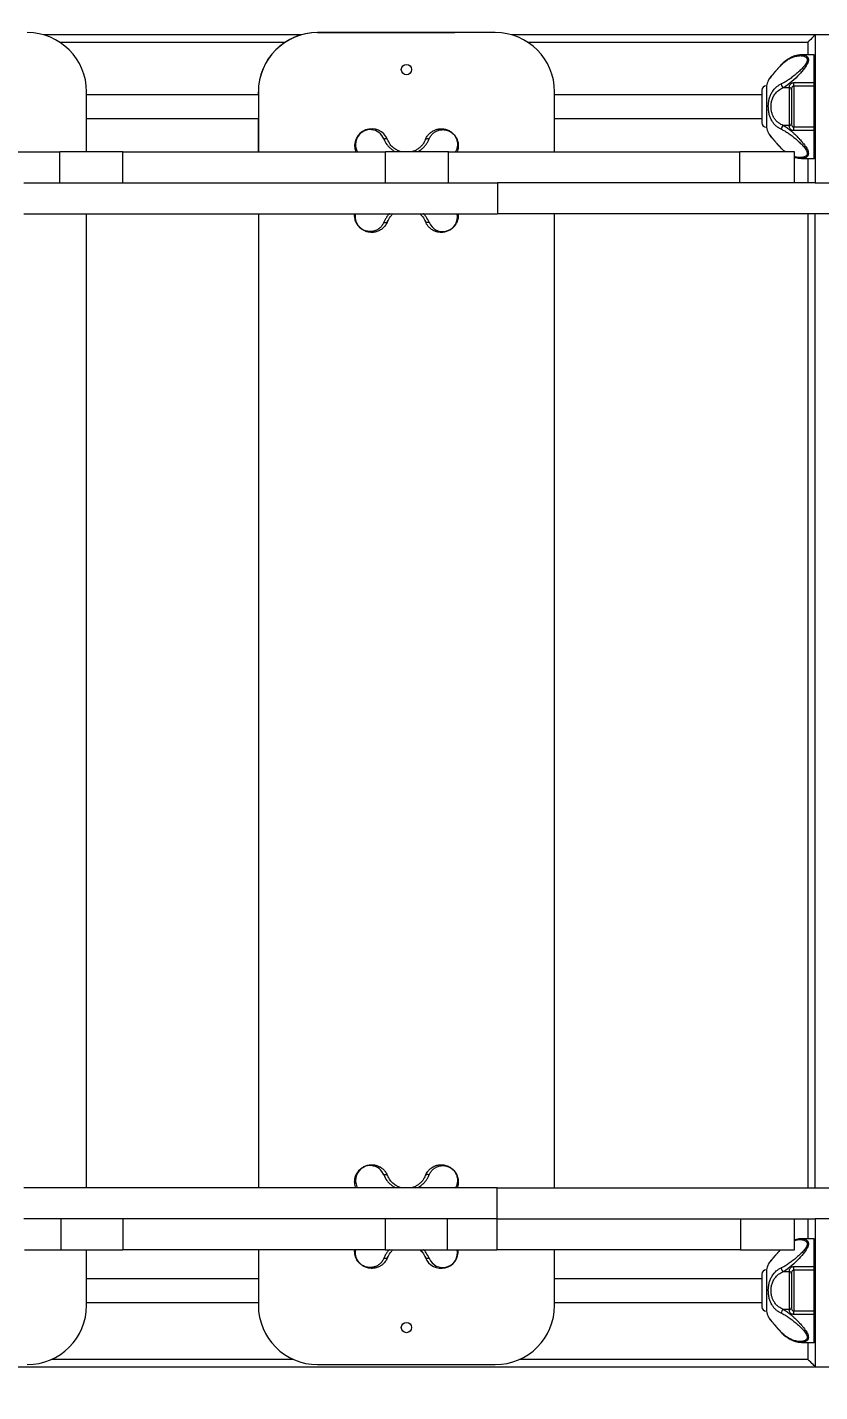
# Model space of a CAD drawing. Header units: millimetres. Extents: x -9848 to 7178, y -5300 to 6667.
# Drawn here: x -3970 to -3435, y -989 to -67 of the extents above; entities that cross this region are included whole.
import ezdxf

# ---------------------------------------------------------------- set-up
doc = ezdxf.new("R2010")
doc.units = ezdxf.units.MM
for name, color, linetype in [('DIKOM_ОБЪЕКТ', 7, 'Continuous'), ('DIKOM_РАЗМЕР_ЗОНА', 7, 'Continuous'), ('DIKOM_РАЗМЕР_ОБЪЕКТА', 7, 'Continuous')]:
    doc.layers.add(name, color=color, linetype=linetype)
doc.styles.add('style1', font='arial.ttf', dxfattribs={"width": 0.8})
doc.dimstyles.new('1-50', dxfattribs={"dimtxt": 300, "dimasz": 200, "dimexe": 100, "dimexo": 0, "dimgap": 100, "dimtad": 0, "dimdec": 0, "dimtxsty": 'style1', "dimcen": 0, "dimclrd": 7, "dimclre": 7, "dimadec": 1, "dimazin": 2, "dimtfac": 1, "dimtdec": 0, "dimtmove": 1, "dimatfit": 3, "dimfxl": 0, "dimlwd": 25, "dimlwe": 18, "dimarcsym": 0})

# ---------------------------------------------------------------- blocks, each defined once
blk = doc.blocks.new('*D21')
at = {"layer": 'Defpoints', "color": 0, "transparency": 16777216}
for p in [(4614.21, 781.12), (-7848.5, -207.21), (-7848.5, -4134.17)]:
    blk.add_point(p, dxfattribs=at)
at = {"layer": 'DIKOM_РАЗМЕР_ОБЪЕКТА', "color": 7, "lineweight": 18, "transparency": 16777216}
for p, q in [((4614.21, 781.12), (4614.21, -4234.17)), ((-7848.5, -207.21), (-7848.5, -4234.17))]:
    blk.add_line(p, q, dxfattribs=at)
at = {"layer": 'DIKOM_РАЗМЕР_ОБЪЕКТА', "color": 7, "lineweight": 25, "transparency": 16777216}
for p, q in [((-7648.5, -4134.17), (-2616.89, -4134.17)), ((4414.21, -4134.17), (-1537.11, -4134.17))]:
    blk.add_line(p, q, dxfattribs=at)
at = {"layer": 'DIKOM_РАЗМЕР_ОБЪЕКТА', "color": 7, "transparency": 16777216}
for points in [[(-7648.5, -4100.84), (-7648.5, -4167.51), (-7848.5, -4134.17)], [(4414.21, -4100.84), (4414.21, -4167.51), (4614.21, -4134.17)]]:
    blk.add_solid(points, dxfattribs=at)
at = {"layer": 'DIKOM_РАЗМЕР_ОБЪЕКТА', "color": 0, "transparency": 16777216, "insert": (-2077, -4134.17), "char_height": 300, "attachment_point": 5, "style": 'style1'}
blk.add_mtext('12450', dxfattribs=at)
blk = doc.blocks.new('*D19')
at = {"layer": 'Defpoints', "color": 0, "transparency": 16777216}
for p in [(6614.21, 297.4), (-9848.5, -323.22), (6614.21, -5102.94)]:
    blk.add_point(p, dxfattribs=at)
at = {"layer": 'DIKOM_РАЗМЕР_ЗОНА', "color": 7, "lineweight": 18, "transparency": 16777216}
for p, q in [((6614.21, 297.4), (6614.21, -5202.94)), ((-9848.5, -323.22), (-9848.5, -5202.94))]:
    blk.add_line(p, q, dxfattribs=at)
at = {"layer": 'DIKOM_РАЗМЕР_ЗОНА', "color": 7, "lineweight": 25, "transparency": 16777216}
for p, q in [((-9648.5, -5102.94), (-2606.89, -5102.94)), ((6414.21, -5102.94), (-1527.11, -5102.94))]:
    blk.add_line(p, q, dxfattribs=at)
at = {"layer": 'DIKOM_РАЗМЕР_ЗОНА', "color": 7, "transparency": 16777216}
for points in [[(-9648.5, -5069.6), (-9648.5, -5136.27), (-9848.5, -5102.94)], [(6414.21, -5069.6), (6414.21, -5136.27), (6614.21, -5102.94)]]:
    blk.add_solid(points, dxfattribs=at)
at = {"layer": 'DIKOM_РАЗМЕР_ЗОНА', "color": 0, "transparency": 16777216, "insert": (-2067, -5102.94), "char_height": 300, "attachment_point": 5, "style": 'style1'}
blk.add_mtext('16450', dxfattribs=at)

msp = doc.modelspace()

# ---------------------------------------------------------------- linework, layer by layer
at = {"layer": 'DIKOM_ОБЪЕКТ', "color": 7, "linetype": 'Continuous', "lineweight": 15}
for p, q in [((-3784.94, -72.21), (-3959.23, -72.21)), ((-3774.08, -70.71), (-3681.32, -70.71)), ((-3654.08, -70.71), (-3774.08, -70.71)), ((-3438.08, -72.21), (-3643.23, -72.21)), ((-3338.08, -72.21), (-3438.08, -72.21)), ((-3438.08, -72.21), (-3438.08, -172.21)), ((-3948.22, -77.21), (-3795.94, -77.21)), ((-3632.22, -77.21), (-3443.08, -77.21)), ((-3443.08, -77.21), (-3443.08, -85.71)), ((-3439.08, -85.71), (-3447.29, -85.71)), ((-3439.08, -85.71), (-3439.08, -104.52)), ((-3471.08, -106.71), (-3471.08, -134.71)), ((-3459.51, -107.91), (-3455.58, -107.91)), ((-3455.58, -107.91), (-3455.58, -133.51)), ((-3453.53, -107.29), (-3453.63, -107.4)), ((-3452.58, -104.52), (-3439.08, -104.52)), ((-3452.58, -106.97), (-3452.58, -104.52)), ((-3452.58, -106.97), (-3452.58, -134.45)), ((-3439.08, -106.97), (-3452.58, -106.97)), ((-3439.08, -104.52), (-3439.08, -106.97)), ((-3439.08, -106.97), (-3439.08, -134.45)), ((-3930.08, -151.21), (-3930.08, -110.71)), ((-3814.08, -112.71), (-3930.08, -112.71)), ((-3814.08, -112.71), (-3814.08, -110.71)), ((-3814.08, -110.71), (-3814.08, -151.21)), ((-3814.08, -112.71), (-3814.08, -112.71)), ((-3814.08, -112.71), (-3814.08, -112.71)), ((-3614.08, -151.21), (-3614.08, -110.71)), ((-3474.08, -112.71), (-3614.08, -112.71)), ((-3930.08, -128.71), (-3814.08, -128.71)), ((-3814.08, -128.71), (-3814.08, -128.71)), ((-3814.08, -151.21), (-3814.08, -128.71)), ((-3614.08, -128.71), (-3474.08, -128.71)), ((-3455.58, -133.51), (-3459.51, -133.51)), ((-3452.58, -134.45), (-3439.08, -134.45)), ((-3452.58, -136.9), (-3452.58, -134.45)), ((-3439.08, -136.9), (-3452.58, -136.9)), ((-3439.08, -134.45), (-3439.08, -136.9)), ((-3439.08, -136.9), (-3439.08, -155.71)), ((-4107.84, -151.21), (-3948.09, -151.21)), ((-3948.09, -172.21), (-3948.09, -151.21)), ((-3905.63, -151.21), (-3948.09, -151.21)), ((-3905.63, -172.21), (-3905.63, -151.21)), ((-3905.63, -151.21), (-3728.27, -151.21)), ((-3728.27, -172.21), (-3728.27, -151.21)), ((-3685.64, -151.21), (-3728.27, -151.21)), ((-3685.64, -172.21), (-3685.64, -151.21)), ((-3685.64, -151.21), (-3488.93, -151.21)), ((-3488.93, -172.21), (-3488.93, -151.21)), ((-3452.06, -151.21), (-3488.93, -151.21)), ((-3460.95, -149.08), (-3458.64, -151.21)), ((-3452.06, -172.21), (-3452.06, -151.21)), ((-3447.29, -155.71), (-3439.08, -155.71)), ((-3447.29, -155.71), (-3447.29, -155.71)), ((-3443.08, -155.71), (-3443.08, -172.21)), ((-3972.45, -172.21), (-3652.67, -172.21)), ((-3652.67, -172.21), (-3652.67, -193.21)), ((-3438.08, -172.21), (-3652.67, -172.21)), ((-3438.08, -172.21), (-3338.08, -172.21)), ((-3972.45, -193.21), (-3652.67, -193.21)), ((-3930.08, -851.21), (-3930.08, -193.21)), ((-3814.08, -193.21), (-3814.08, -851.21)), ((-3679.23, -193.21), (-3679.08, -194.21)), ((-3393.6, -193.21), (-3652.67, -193.21)), ((-3614.08, -851.21), (-3614.08, -193.21)), ((-3443.08, -193.21), (-3443.08, -851.21)), ((-3438.08, -851.21), (-3438.08, -193.21)), ((-3652.74, -851.21), (-3972.52, -851.21)), ((-3652.74, -872.21), (-3652.74, -851.21)), ((-3652.74, -851.21), (-3393.6, -851.21)), ((-3652.74, -872.21), (-3972.52, -872.21)), ((-3947.36, -872.21), (-3947.36, -893.21)), ((-3905.55, -872.21), (-3905.55, -893.21)), ((-3728.42, -872.21), (-3728.42, -893.21)), ((-3686.7, -872.21), (-3686.7, -893.21)), ((-3653.07, -872.21), (-3653.07, -893.21)), ((-3652.74, -872.21), (-3438.08, -872.21)), ((-3488.57, -872.21), (-3488.57, -893.21)), ((-3452.07, -893.21), (-3452.07, -872.21)), ((-3443.08, -872.21), (-3443.08, -885.71)), ((-3338.08, -872.21), (-3438.08, -872.21)), ((-3438.08, -872.21), (-3438.08, -972.21)), ((-3972.05, -893.21), (-3947.36, -893.21)), ((-3947.36, -893.21), (-3905.55, -893.21)), ((-3930.08, -930.71), (-3930.08, -893.21)), ((-3728.42, -893.21), (-3905.55, -893.21)), ((-3814.08, -893.21), (-3814.08, -930.71)), ((-3749.08, -894.21), (-3748.93, -893.21)), ((-3728.42, -893.21), (-3686.7, -893.21)), ((-3686.7, -893.21), (-3653.07, -893.21)), ((-3488.57, -893.21), (-3653.07, -893.21)), ((-3614.08, -930.71), (-3614.08, -893.21)), ((-3488.57, -893.21), (-3452.07, -893.21)), ((-3439.08, -885.71), (-3447.29, -885.71)), ((-3439.08, -885.71), (-3439.08, -904.52)), ((-3814.08, -912.71), (-3930.08, -912.71)), ((-3474.08, -912.71), (-3614.08, -912.71)), ((-3471.08, -906.71), (-3471.08, -934.71)), ((-3459.51, -907.91), (-3455.58, -907.91)), ((-3455.58, -907.91), (-3455.58, -933.51)), ((-3453.53, -907.29), (-3453.63, -907.4)), ((-3452.58, -904.52), (-3439.08, -904.52)), ((-3452.58, -906.97), (-3452.58, -904.52)), ((-3452.58, -906.97), (-3452.58, -934.45)), ((-3439.08, -906.97), (-3452.58, -906.97)), ((-3439.08, -904.52), (-3439.08, -906.97)), ((-3439.08, -906.97), (-3439.08, -934.45)), ((-3930.08, -928.71), (-3814.08, -928.71)), ((-3614.08, -928.71), (-3474.08, -928.71)), ((-3455.58, -933.51), (-3459.51, -933.51)), ((-3452.58, -934.45), (-3439.08, -934.45)), ((-3452.58, -936.9), (-3452.58, -934.45)), ((-3439.08, -936.9), (-3452.58, -936.9)), ((-3439.08, -934.45), (-3439.08, -936.9)), ((-3439.08, -936.9), (-3439.08, -955.71)), ((-3447.29, -955.71), (-3439.08, -955.71)), ((-3447.29, -955.71), (-3447.29, -955.71)), ((-3443.08, -955.71), (-3443.08, -967.21)), ((-3790.44, -967.21), (-3953.71, -967.21)), ((-3443.08, -967.21), (-3637.71, -967.21)), ((-4848.46, -972.21), (-3438.08, -972.21)), ((-3774.08, -970.71), (-3654.08, -970.71)), ((-3438.08, -972.21), (-3338.08, -972.21))]:
    msp.add_line(p, q, dxfattribs=at)
at = {"layer": 'DIKOM_ОБЪЕКТ', "color": 7, "linetype": 'Continuous', "lineweight": 15, "flags": 128}
for points in [[(-3438.08, -72.21), (-3438.17, -72.31), (-3438.46, -72.59), (-3438.92, -73.05), (-3439.54, -73.68), (-3440.3, -74.43), (-3441.16, -75.3), (-3442.1, -76.24), (-3443.08, -77.21)], [(-3447.34, -85.73), (-3446.35, -85.77), (-3445.33, -85.97), (-3444.27, -86.41), (-3443.49, -87.02), (-3442.91, -87.92), (-3442.7, -89.08), (-3442.91, -90.45), (-3443.15, -91.15), (-3443.49, -91.9), (-3444.27, -93.26), (-3445.34, -94.8), (-3446.2, -95.92), (-3447.1, -97), (-3448, -98.03), (-3448.93, -99.04), (-3450.03, -100.19), (-3451.26, -101.42), (-3452.48, -102.59), (-3453.82, -103.8), (-3454.93, -104.75), (-3456.56, -106.03), (-3458.08, -107.09), (-3459.51, -107.91), (-3459.51, -107.91)], [(-3710.6, -95.31), (-3710.58, -95.71), (-3710.63, -96.29)], [(-3461, -92.57), (-3461, -92.42), (-3460.95, -92.35)], [(-3439.08, -104.52), (-3438.88, -104.51), (-3438.69, -104.47), (-3438.52, -104.41), (-3438.37, -104.34), (-3438.25, -104.24), (-3438.15, -104.13), (-3438.1, -104.01), (-3438.08, -103.89)], [(-3439.08, -136.9), (-3438.88, -136.92), (-3438.69, -136.95), (-3438.52, -137.01), (-3438.37, -137.09), (-3438.25, -137.19), (-3438.15, -137.3), (-3438.1, -137.42), (-3438.08, -137.54)], [(-3729.37, -142.56), (-3728.99, -142.42), (-3728.59, -142.33), (-3728.2, -142.3), (-3727.83, -142.33), (-3727.51, -142.42), (-3727.23, -142.56), (-3727.02, -142.76), (-3726.88, -143)], [(-3701.28, -143), (-3701.14, -142.76), (-3700.93, -142.56), (-3700.65, -142.42), (-3700.32, -142.33), (-3699.96, -142.3), (-3699.57, -142.33), (-3699.17, -142.42), (-3698.79, -142.56)], [(-3461, -148.86), (-3461, -149.01), (-3460.95, -149.08)], [(-3729.37, -198.86), (-3728.99, -199), (-3728.59, -199.09), (-3728.2, -199.12), (-3727.83, -199.09), (-3727.51, -199), (-3727.23, -198.86), (-3727.02, -198.66), (-3726.88, -198.43)], [(-3698.79, -198.86), (-3699.17, -199), (-3699.57, -199.09), (-3699.96, -199.12), (-3700.32, -199.09), (-3700.65, -199), (-3700.93, -198.86), (-3701.14, -198.66), (-3701.28, -198.43)], [(-3729.37, -842.56), (-3728.99, -842.42), (-3728.59, -842.33), (-3728.2, -842.3), (-3727.83, -842.33), (-3727.5, -842.42), (-3727.23, -842.56), (-3727.02, -842.76), (-3726.88, -843)], [(-3698.78, -842.56), (-3699.17, -842.42), (-3699.56, -842.33), (-3699.95, -842.3), (-3700.32, -842.33), (-3700.65, -842.42), (-3700.93, -842.56), (-3701.14, -842.76), (-3701.28, -843)], [(-3447.34, -885.73), (-3446.35, -885.77), (-3445.33, -885.97), (-3444.27, -886.41), (-3443.49, -887.02), (-3442.91, -887.92), (-3442.7, -889.08), (-3442.91, -890.45), (-3443.15, -891.15), (-3443.49, -891.9), (-3444.27, -893.26), (-3445.34, -894.8), (-3446.2, -895.92), (-3447.1, -897), (-3448, -898.03), (-3448.93, -899.04), (-3450.03, -900.19), (-3451.26, -901.42), (-3452.48, -902.59), (-3453.82, -903.8), (-3454.93, -904.75), (-3456.56, -906.03), (-3458.08, -907.09), (-3459.51, -907.91), (-3459.51, -907.91)], [(-3726.88, -898.43), (-3727.02, -898.66), (-3727.23, -898.86), (-3727.5, -899), (-3727.83, -899.09), (-3728.2, -899.12), (-3728.59, -899.09), (-3728.99, -899), (-3729.37, -898.86)], [(-3698.78, -898.86), (-3699.17, -899), (-3699.56, -899.09), (-3699.95, -899.12), (-3700.32, -899.09), (-3700.65, -899), (-3700.93, -898.86), (-3701.14, -898.66), (-3701.28, -898.43)], [(-3439.08, -904.52), (-3438.88, -904.51), (-3438.69, -904.47), (-3438.52, -904.41), (-3438.37, -904.34), (-3438.25, -904.24), (-3438.15, -904.13), (-3438.1, -904.01), (-3438.08, -903.89)], [(-3439.08, -936.9), (-3438.88, -936.92), (-3438.69, -936.95), (-3438.52, -937.01), (-3438.37, -937.09), (-3438.25, -937.19), (-3438.15, -937.3), (-3438.1, -937.42), (-3438.08, -937.54)], [(-3461, -948.86), (-3461, -949.01), (-3460.95, -949.08)], [(-3438.08, -972.21), (-3438.17, -972.12), (-3438.46, -971.83), (-3438.92, -971.37), (-3439.54, -970.75), (-3440.3, -969.99), (-3441.16, -969.12), (-3442.1, -968.19), (-3443.08, -967.21)]]:
    msp.add_lwpolyline(points, dxfattribs=at)
at = {"layer": 'DIKOM_ОБЪЕКТ', "color": 7, "linetype": 'Continuous', "lineweight": 15}
for centre in [(-3714.08, -95.71), (-3714.08, -945.71)]:
    msp.add_circle(centre, 3.5, dxfattribs=at)
for centre, radius, start, end in [((-3970.08, -110.71), 40, 0, 90), ((-3774.08, -110.71), 40, 89.9986, 179.9986), ((-3774.08, -110.71), 40, 90, 180), ((-3654.08, -110.71), 40, 0, 90), ((-3439.08, -86.71), 1, 0, 90), ((-3471.08, -109.71), 3, 90, 180), ((-3424.83, -120.71), 48.32, 158.46125, 163.15675), ((-3458.49, -105.61), 2.52, 175.67723, 246.27445), ((-3455.53, -109.36), 1.45, 2.13782, 91.99339), ((-3452.58, -108.46), 1.5, 134.82933, 180), ((-3439.08, -107.97), 0.999, 0.03804, 90.03031), ((-3737.58, -147.2), 11.5, 21.47464, 200.39996), ((-3738.59, -146.17), 9.89, 21.38744, 210.61831), ((-3471.08, -131.71), 3, 180, 270), ((-3424.83, -120.71), 48.32, 196.84325, 201.53833), ((-3458.49, -135.82), 2.52, 113.72241, 184.32591), ((-3455.53, -132.06), 1.45, 268.02549, 357.85307), ((-3452.58, -132.97), 1.5, 180, 225.13534), ((-3439.08, -133.45), 0.999, 269.96969, 359.96196), ((-3439.08, -154.71), 1, 270, 0), ((-3689.58, -195.27), 9.88, 201.3218, 11.9983), ((-3738.58, -846.17), 9.89, 21.38829, 210.61746), ((-3690.58, -894.22), 11.49, 201.45297, 5.05513), ((-3689.58, -895.27), 9.88, 201.32174, 11.99809), ((-3439.08, -886.71), 1, 0, 90), ((-3424.83, -920.71), 48.32, 158.46125, 163.15675), ((-3471.08, -909.71), 3, 90, 180), ((-3458.49, -905.61), 2.52, 175.67566, 246.27602), ((-3455.53, -909.36), 1.45, 2.14238, 91.98395), ((-3452.58, -908.46), 1.5, 134.82933, 180), ((-3439.08, -907.97), 0.999, 0.03128, 90.04391), ((-3970.08, -930.71), 40, 270, 0), ((-3774.08, -930.71), 40, 180, 270), ((-3654.08, -930.71), 40, 270, 0), ((-3471.08, -931.71), 3, 180, 270), ((-3424.83, -920.71), 48.32, 196.84325, 201.53833), ((-3458.49, -935.82), 2.52, 113.72398, 184.32434), ((-3455.53, -932.06), 1.45, 268.01605, 357.85762), ((-3452.58, -932.97), 1.5, 180, 225.13534), ((-3439.08, -933.45), 0.999, 269.95609, 359.96872), ((-3439.08, -954.71), 1, 270, 0)]:
    msp.add_arc(centre, radius, start, end, dxfattribs=at)
for points, knots in [([(-3461, -92.57), (-3460.25, -91.83), (-3458.73, -90.34), (-3456.28, -88.67), (-3453.77, -87.4), (-3451.24, -86.58), (-3448.74, -86.21), (-3446.71, -86.34), (-3445.27, -86.77), (-3444.48, -87.23), (-3443.97, -87.71), (-3443.59, -88.29), (-3443.38, -89.19), (-3443.66, -90.46), (-3444.36, -91.79), (-3445.31, -93.09), (-3446.76, -94.75), (-3448.76, -96.72), (-3451.26, -98.91), (-3453.79, -100.95), (-3456.29, -102.77), (-3458.74, -104.35), (-3460.25, -105.06), (-3461, -105.42)], [0, 0, 0, 0, 0.06248, 0.12509, 0.18744, 0.249959, 0.312008, 0.374659, 0.408217, 0.437331, 0.454666, 0.470713, 0.500243, 0.531646, 0.56307, 0.594429, 0.625873, 0.688267, 0.75088, 0.813007, 0.875456, 0.937681, 1, 1, 1, 1]), ([(-3447.29, -85.71), (-3448.14, -85.76), (-3449.61, -85.84), (-3451.67, -86.38), (-3453.29, -86.96), (-3454.88, -87.69), (-3456.68, -88.73), (-3458.78, -90.22), (-3460.19, -91.61), (-3460.95, -92.35)], [0, 0, 0, 0, 0.183966, 0.317329, 0.423644, 0.52909, 0.660056, 0.817276, 1, 1, 1, 1]), ([(-3469.77, -102.97), (-3469.74, -102.93), (-3469.68, -102.85), (-3469.15, -102.16), (-3468.34, -101.11), (-3467.25, -99.74), (-3465.94, -98.13), (-3464.45, -96.37), (-3462.81, -94.5), (-3461.61, -93.22), (-3461, -92.57)], [0, 0, 0, 0, 0.122309, 0.247303, 0.372928, 0.498146, 0.623617, 0.748989, 0.872414, 1, 1, 1, 1]), ([(-3460.95, -92.35), (-3461.54, -92.98), (-3462.7, -94.23), (-3464.3, -96.05), (-3465.76, -97.77), (-3467.04, -99.33), (-3468.1, -100.67), (-3468.89, -101.69), (-3469.4, -102.35), (-3469.45, -102.43), (-3469.48, -102.47)], [0, 0, 0, 0, 0.126851, 0.253403, 0.379453, 0.505265, 0.630449, 0.755676, 0.879985, 1, 1, 1, 1]), ([(-3474.08, -109.71), (-3474.08, -109.75), (-3474.08, -109.82), (-3474.08, -110.43), (-3474.08, -111.45), (-3474.08, -112.88), (-3474.08, -114.64), (-3474.08, -116.61), (-3474.08, -118.66), (-3474.08, -120.04), (-3474.08, -120.71)], [0, 0, 0, 0, 0.116519, 0.240012, 0.368649, 0.499999, 0.63137, 0.759987, 0.883487, 1, 1, 1, 1]), ([(-3469.49, -102.47), (-3469.55, -102.55), (-3469.66, -102.71), (-3469.74, -102.89), (-3469.78, -102.98)], [0, 0, 0, 0, 0.508359, 1, 1, 1, 1]), ([(-3469.78, -120.71), (-3469.75, -119.8), (-3469.7, -118.43), (-3469.4, -116.65), (-3469.01, -114.95), (-3468.32, -112.92), (-3467.36, -111.04), (-3466.37, -109.58), (-3465.44, -108.46), (-3464.26, -107.34), (-3462.8, -106.26), (-3461.62, -105.71), (-3461, -105.42)], [0, 0, 0, 0, 0.124043, 0.186743, 0.25038, 0.372884, 0.500763, 0.581183, 0.664521, 0.751159, 0.87163, 1, 1, 1, 1]), ([(-3467.92, -120.71), (-3467.88, -119.93), (-3467.84, -118.74), (-3467.54, -117.22), (-3467.21, -116), (-3466.74, -114.74), (-3466.11, -113.46), (-3464.92, -111.6), (-3462.83, -109.42), (-3460.66, -108.43), (-3459.51, -107.91)], [0, 0, 0, 0, 0.124037, 0.187065, 0.251148, 0.331884, 0.415325, 0.501963, 0.73653, 1, 1, 1, 1]), ([(-3455.58, -107.91), (-3455.58, -107.66), (-3455.59, -107.16), (-3455.44, -106.23), (-3454.94, -105.47), (-3454.32, -104.96), (-3453.51, -104.59), (-3452.89, -104.55), (-3452.58, -104.52)], [0, 0, 0, 0, 0.250317, 0.499352, 0.629239, 0.749479, 0.874447, 1, 1, 1, 1]), ([(-3454.08, -108.55), (-3454.08, -108.53), (-3454.08, -108.46), (-3454.08, -109.13), (-3454.08, -110.48), (-3454.08, -112.45), (-3454.08, -114.92), (-3454.08, -117.75), (-3454.08, -119.73), (-3454.08, -120.71)], [0, 0, 0, 0, 0.070793, 0.22798, 0.380528, 0.533082, 0.690266, 0.84745, 1, 1, 1, 1]), ([(-3452.58, -106.97), (-3452.64, -106.98), (-3452.77, -106.98), (-3453.03, -107.03), (-3453.3, -107.13), (-3453.45, -107.24), (-3453.53, -107.29)], [0, 0, 0, 0, 0.164217, 0.329596, 0.679342, 1, 1, 1, 1]), ([(-3474.08, -120.71), (-3474.08, -121.38), (-3474.08, -122.77), (-3474.08, -124.82), (-3474.08, -126.79), (-3474.08, -128.55), (-3474.08, -129.98), (-3474.08, -130.99), (-3474.08, -131.6), (-3474.08, -131.68), (-3474.08, -131.71)], [0, 0, 0, 0, 0.116526, 0.240012, 0.368641, 0.5, 0.631359, 0.759988, 0.883481, 1, 1, 1, 1]), ([(-3461, -136.01), (-3461.6, -135.73), (-3462.79, -135.17), (-3464.44, -133.95), (-3465.94, -132.45), (-3467.25, -130.61), (-3468.33, -128.49), (-3469.15, -126.06), (-3469.68, -123.45), (-3469.74, -121.62), (-3469.78, -120.71)], [0, 0, 0, 0, 0.125134, 0.250262, 0.378789, 0.500351, 0.628077, 0.750457, 0.876276, 1, 1, 1, 1]), ([(-3459.51, -133.51), (-3460.66, -132.99), (-3462.18, -132.31), (-3463.78, -130.93), (-3464.62, -130.07), (-3465.54, -128.9), (-3466.47, -127.35), (-3467.28, -125.3), (-3467.82, -123.07), (-3467.88, -121.49), (-3467.92, -120.71)], [0, 0, 0, 0, 0.264339, 0.345955, 0.424513, 0.500228, 0.628662, 0.750479, 0.876663, 1, 1, 1, 1]), ([(-3454.08, -120.71), (-3454.08, -121.69), (-3454.08, -123.68), (-3454.08, -126.5), (-3454.08, -128.98), (-3454.08, -130.95), (-3454.08, -132.29), (-3454.08, -132.97), (-3454.08, -132.9), (-3454.08, -132.88)], [0, 0, 0, 0, 0.152561, 0.309744, 0.466916, 0.61947, 0.772021, 0.929208, 1, 1, 1, 1]), ([(-3701.28, -143), (-3701.12, -142.62), (-3700.78, -141.85), (-3700.12, -140.76), (-3699.44, -139.86), (-3698.77, -139.12), (-3698.14, -138.53), (-3697.41, -137.94), (-3696.67, -137.44), (-3695.87, -136.99), (-3695.02, -136.59), (-3694.15, -136.27), (-3693.19, -136), (-3692.16, -135.8), (-3690.96, -135.7), (-3689.73, -135.72), (-3688.47, -135.88), (-3687.17, -136.2), (-3685.95, -136.66), (-3684.86, -137.21), (-3683.55, -138.05), (-3682.32, -139.14), (-3681.29, -140.4), (-3680.65, -141.37), (-3680.13, -142.38), (-3679.59, -143.7), (-3679.16, -145.35), (-3679.11, -146.59), (-3679.08, -147.21)], [0, 0, 0, 0, 0.039053, 0.080676, 0.124894, 0.152367, 0.182319, 0.214751, 0.249671, 0.275921, 0.312222, 0.348768, 0.374426, 0.417525, 0.458454, 0.498579, 0.541747, 0.583538, 0.62404, 0.656595, 0.686725, 0.749352, 0.779958, 0.812237, 0.84227, 0.875052, 0.937761, 1, 1, 1, 1]), ([(-3698.79, -142.56), (-3698.43, -141.82), (-3697.71, -140.34), (-3696.12, -138.67), (-3694.3, -137.4), (-3692.26, -136.58), (-3690.06, -136.21), (-3688.07, -136.34), (-3686.41, -136.77), (-3685.31, -137.23), (-3684.43, -137.71), (-3683.55, -138.29), (-3682.49, -139.19), (-3681.43, -140.46), (-3680.65, -141.79), (-3680.12, -143.09), (-3679.7, -144.75), (-3679.57, -146.72), (-3679.98, -148.9), (-3680.49, -150.41), (-3680.99, -151.11), (-3681.06, -151.21)], [0, 0, 0, 0, 0.075887, 0.151933, 0.227657, 0.303591, 0.378951, 0.455046, 0.4958, 0.53116, 0.552216, 0.571707, 0.60757, 0.645711, 0.683882, 0.721965, 0.760155, 0.835935, 0.911982, 0.987439, 1, 1, 1, 1]), ([(-3461, -136.01), (-3460.25, -136.36), (-3458.73, -137.08), (-3456.28, -138.67), (-3453.77, -140.49), (-3451.24, -142.53), (-3448.73, -144.73), (-3446.35, -147.08), (-3444.59, -149.21), (-3443.65, -150.98), (-3443.38, -152.25), (-3443.64, -153.34), (-3444.25, -154.03), (-3444.95, -154.48), (-3445.63, -154.77), (-3446.61, -155.03), (-3447.93, -155.18), (-3449.57, -155.09), (-3450.96, -154.89), (-3451.8, -154.6), (-3452.06, -154.51)], [0, 0, 0, 0, 0.081106, 0.162383, 0.243321, 0.324479, 0.405029, 0.486356, 0.567472, 0.608225, 0.649032, 0.687349, 0.730596, 0.755269, 0.782368, 0.812168, 0.864639, 0.91972, 0.974556, 1, 1, 1, 1]), ([(-3459.51, -133.51), (-3459.16, -133.7), (-3458.45, -134.08), (-3457.33, -134.82), (-3456.15, -135.69), (-3454.98, -136.62), (-3453.75, -137.68), (-3452.52, -138.8), (-3451.24, -140.01), (-3449.97, -141.29), (-3448.75, -142.57), (-3447.53, -143.92), (-3446.4, -145.25), (-3445.27, -146.69), (-3444.28, -148.1), (-3443.44, -149.56), (-3442.85, -151), (-3442.62, -152.38), (-3442.81, -153.36), (-3443.15, -154), (-3443.57, -154.54), (-3444.29, -155.07), (-3445.22, -155.46), (-3446.19, -155.65), (-3446.86, -155.72), (-3447.24, -155.71), (-3447.31, -155.7)], [0, 0, 0, 0, 0.044384, 0.091808, 0.135783, 0.183796, 0.225561, 0.275318, 0.321388, 0.367095, 0.416908, 0.458096, 0.50743, 0.550235, 0.599336, 0.642273, 0.688445, 0.734669, 0.780857, 0.803351, 0.827081, 0.870098, 0.91931, 0.955699, 0.991746, 1, 1, 1, 1]), ([(-3452.58, -136.9), (-3452.89, -136.88), (-3453.51, -136.83), (-3454.32, -136.47), (-3454.94, -135.96), (-3455.44, -135.19), (-3455.56, -134.46), (-3455.58, -133.87), (-3455.58, -133.63), (-3455.58, -133.51)], [0, 0, 0, 0, 0.125324, 0.250658, 0.370957, 0.500939, 0.749754, 0.874842, 1, 1, 1, 1]), ([(-3453.71, -133.95), (-3453.71, -133.95), (-3453.7, -133.98), (-3453.66, -134), (-3453.63, -134.03)], [0, 0, 0, 0, 0.00662, 1, 1, 1, 1]), ([(-3453.63, -134.03), (-3453.6, -134.06), (-3453.51, -134.15), (-3453.29, -134.29), (-3453.02, -134.4), (-3452.77, -134.45), (-3452.64, -134.45), (-3452.58, -134.45)], [0, 0, 0, 0, 0.169253, 0.436719, 0.726559, 0.863804, 1, 1, 1, 1]), ([(-3729.37, -142.56), (-3728.77, -143.83), (-3727.86, -145.75), (-3725.85, -148.1), (-3724.02, -149.68), (-3722.53, -150.74), (-3721.57, -151.15), (-3721.42, -151.21)], [0, 0, 0, 0, 0.383638, 0.579798, 0.770161, 0.963565, 1, 1, 1, 1]), ([(-3717.73, -151.21), (-3718.06, -151.12), (-3718.86, -150.88), (-3720.07, -150.37), (-3721.34, -149.67), (-3723.2, -148.38), (-3725.37, -146.15), (-3726.36, -144.09), (-3726.88, -143)], [0, 0, 0, 0, 0.069061, 0.169422, 0.273164, 0.380871, 0.672498, 1, 1, 1, 1]), ([(-3701.28, -143), (-3701.8, -144.1), (-3702.48, -145.54), (-3703.86, -147.2), (-3704.73, -148.07), (-3705.9, -149.07), (-3707.46, -150.07), (-3709.13, -150.87), (-3710.23, -151.13), (-3710.59, -151.21)], [0, 0, 0, 0, 0.326288, 0.427005, 0.52396, 0.61738, 0.775893, 0.926235, 1, 1, 1, 1]), ([(-3706.73, -151.21), (-3706.61, -151.16), (-3705.67, -150.77), (-3704.19, -149.71), (-3702.34, -148.13), (-3700.85, -146.37), (-3699.63, -144.5), (-3699.07, -143.22), (-3698.79, -142.56)], [0, 0, 0, 0, 0.02936, 0.223194, 0.417414, 0.611473, 0.802523, 1, 1, 1, 1]), ([(-3679.08, -147.21), (-3679.18, -148.35), (-3679.28, -149.55), (-3679.66, -150.85), (-3679.78, -151.05), (-3679.86, -151.21)], [0, 0, 0, 0, 0.824429, 0.868284, 1, 1, 1, 1]), ([(-3461, -148.86), (-3462.17, -147.59), (-3463.93, -145.67), (-3465.9, -143.33), (-3467.22, -141.73), (-3468.3, -140.36), (-3469.14, -139.29), (-3469.63, -138.65), (-3469.83, -138.38), (-3469.78, -138.45), (-3469.77, -138.45)], [0, 0, 0, 0, 0.24787, 0.374607, 0.497593, 0.622556, 0.74743, 0.87201, 0.997094, 1, 1, 1, 1]), ([(-3469.78, -138.45), (-3469.74, -138.53), (-3469.66, -138.71), (-3469.55, -138.87), (-3469.49, -138.95)], [0, 0, 0, 0, 0.492001, 1, 1, 1, 1]), ([(-3469.49, -138.95), (-3469.45, -139), (-3469.39, -139.09), (-3468.86, -139.77), (-3468.06, -140.8), (-3467, -142.14), (-3465.72, -143.7), (-3463.8, -145.98), (-3462.09, -147.84), (-3460.95, -149.08)], [0, 0, 0, 0, 0.124391, 0.248474, 0.37316, 0.498276, 0.623971, 0.749401, 1, 1, 1, 1]), ([(-3458.39, -151.21), (-3458.49, -151.14), (-3459.41, -150.51), (-3460.26, -149.63), (-3461, -148.86)], [0, 0, 0, 0, 0.117279, 1, 1, 1, 1]), ([(-3452.06, -154.88), (-3451.84, -154.96), (-3451, -155.24), (-3449.36, -155.6), (-3448.03, -155.67), (-3447.29, -155.71)], [0, 0, 0, 0, 0.135454, 0.517821, 1, 1, 1, 1]), ([(-3726.88, -198.43), (-3727.07, -198.85), (-3727.45, -199.73), (-3728.19, -200.9), (-3729.06, -201.97), (-3729.99, -202.88), (-3731.05, -203.71), (-3732.16, -204.39), (-3733.38, -204.94), (-3734.65, -205.36), (-3735.93, -205.62), (-3737.29, -205.73), (-3738.61, -205.69), (-3740.05, -205.47), (-3741.46, -205.07), (-3742.93, -204.43), (-3744.36, -203.56), (-3745.75, -202.38), (-3746.72, -201.23), (-3747.37, -200.27), (-3747.9, -199.32), (-3748.44, -198.09), (-3748.82, -196.75), (-3749.03, -195.5), (-3749.09, -194.43), (-3749.08, -193.67), (-3749.04, -193.27), (-3749.03, -193.21)], [0, 0, 0, 0, 0.042961, 0.08886, 0.13143, 0.177905, 0.218328, 0.266494, 0.311084, 0.355326, 0.403543, 0.44341, 0.491163, 0.532594, 0.580123, 0.621682, 0.666375, 0.711114, 0.755826, 0.7776, 0.800566, 0.842204, 0.889841, 0.925065, 0.959952, 0.99368, 1, 1, 1, 1]), ([(-3729.37, -198.86), (-3729.73, -199.6), (-3730.45, -201.08), (-3732.03, -202.76), (-3733.86, -204.03), (-3735.9, -204.85), (-3738.1, -205.21), (-3740.09, -205.09), (-3741.75, -204.65), (-3742.85, -204.2), (-3743.73, -203.72), (-3744.61, -203.13), (-3745.67, -202.24), (-3746.73, -200.96), (-3747.51, -199.63), (-3748.04, -198.33), (-3748.45, -196.68), (-3748.6, -194.94), (-3748.35, -193.71), (-3748.24, -193.21)], [0, 0, 0, 0, 0.085406, 0.170996, 0.256218, 0.34168, 0.426499, 0.512137, 0.558005, 0.597806, 0.621499, 0.643432, 0.683799, 0.726726, 0.769684, 0.812547, 0.855529, 0.940816, 1, 1, 1, 1]), ([(-3725.64, -193.21), (-3725.68, -193.25), (-3726.34, -193.81), (-3727.29, -195.07), (-3728.53, -196.92), (-3729.09, -198.2), (-3729.37, -198.86)], [0, 0, 0, 0, 0.022452, 0.348069, 0.668649, 1, 1, 1, 1]), ([(-3726.88, -198.43), (-3726.36, -197.32), (-3725.68, -195.88), (-3724.29, -194.23), (-3723.67, -193.57), (-3723.29, -193.26), (-3723.24, -193.21)], [0, 0, 0, 0, 0.604348, 0.790915, 0.97048, 1, 1, 1, 1]), ([(-3705.05, -193.21), (-3704.34, -193.86), (-3702.6, -195.47), (-3701.77, -197.32), (-3701.28, -198.43)], [0, 0, 0, 0, 0.404038, 1, 1, 1, 1]), ([(-3698.79, -198.86), (-3699.4, -197.6), (-3700.33, -195.7), (-3701.81, -193.83), (-3702.47, -193.25), (-3702.52, -193.21)], [0, 0, 0, 0, 0.644396, 0.973851, 1, 1, 1, 1]), ([(-3679.08, -194.21), (-3679.09, -194.64), (-3679.12, -195.48), (-3679.34, -196.77), (-3679.69, -197.97), (-3680.13, -199.05), (-3680.82, -200.38), (-3681.76, -201.68), (-3682.94, -202.83), (-3683.88, -203.58), (-3684.87, -204.22), (-3685.96, -204.77), (-3687.17, -205.22), (-3688.47, -205.54), (-3689.63, -205.69), (-3690.67, -205.72), (-3691.56, -205.68), (-3692.47, -205.57), (-3693.3, -205.4), (-3694.17, -205.15), (-3695.04, -204.83), (-3695.88, -204.43), (-3696.76, -203.93), (-3697.65, -203.31), (-3698.56, -202.52), (-3699.52, -201.49), (-3700.49, -200.18), (-3701.02, -198.99), (-3701.28, -198.43)], [0, 0, 0, 0, 0.043164, 0.084954, 0.125494, 0.158048, 0.187897, 0.250626, 0.281738, 0.31356, 0.343772, 0.37643, 0.416857, 0.458557, 0.501591, 0.531077, 0.563764, 0.59289, 0.626374, 0.652483, 0.688431, 0.724582, 0.750275, 0.796292, 0.837888, 0.875076, 0.940447, 1, 1, 1, 1]), ([(-3749.08, -847.21), (-3749.06, -846.78), (-3749.04, -845.94), (-3748.81, -844.65), (-3748.47, -843.46), (-3748.03, -842.37), (-3747.34, -841.05), (-3746.39, -839.75), (-3745.22, -838.59), (-3744.28, -837.84), (-3743.29, -837.21), (-3742.19, -836.65), (-3740.98, -836.2), (-3739.68, -835.88), (-3738.53, -835.73), (-3737.48, -835.7), (-3736.59, -835.74), (-3735.68, -835.86), (-3734.86, -836.03), (-3733.99, -836.27), (-3733.12, -836.6), (-3732.28, -836.99), (-3731.39, -837.5), (-3730.51, -838.11), (-3729.6, -838.9), (-3728.63, -839.93), (-3727.67, -841.24), (-3727.13, -842.43), (-3726.88, -843)], [0, 0, 0, 0, 0.043164, 0.084957, 0.125498, 0.158051, 0.187897, 0.250624, 0.281736, 0.313562, 0.34377, 0.376429, 0.41686, 0.45856, 0.50159, 0.531081, 0.563768, 0.592893, 0.626377, 0.652486, 0.688434, 0.724586, 0.750276, 0.796295, 0.837892, 0.87508, 0.940447, 1, 1, 1, 1]), ([(-3701.28, -843), (-3701.09, -842.57), (-3700.71, -841.69), (-3699.97, -840.53), (-3699.1, -839.45), (-3698.17, -838.54), (-3697.11, -837.72), (-3695.99, -837.04), (-3694.78, -836.48), (-3693.5, -836.06), (-3692.22, -835.8), (-3690.87, -835.69), (-3689.54, -835.73), (-3688.1, -835.95), (-3686.69, -836.35), (-3685.23, -836.99), (-3683.8, -837.87), (-3682.41, -839.05), (-3681.43, -840.19), (-3680.79, -841.16), (-3680.25, -842.1), (-3679.72, -843.33), (-3679.33, -844.67), (-3679.13, -845.92), (-3679.06, -846.99), (-3679.09, -848.03), (-3679.22, -849.1), (-3679.44, -850.17), (-3679.69, -850.87), (-3679.81, -851.21)], [0, 0, 0, 0, 0.038898, 0.080455, 0.118999, 0.16108, 0.19768, 0.24129, 0.281663, 0.321721, 0.365379, 0.401472, 0.444713, 0.482225, 0.525258, 0.562888, 0.603349, 0.643863, 0.684342, 0.704057, 0.724854, 0.762554, 0.805687, 0.837576, 0.869166, 0.899704, 0.930695, 0.966635, 1, 1, 1, 1]), ([(-3698.78, -842.56), (-3698.43, -841.82), (-3697.71, -840.34), (-3696.12, -838.67), (-3694.3, -837.4), (-3692.26, -836.58), (-3690.06, -836.21), (-3688.07, -836.34), (-3686.41, -836.77), (-3685.3, -837.23), (-3684.43, -837.71), (-3683.55, -838.29), (-3682.49, -839.19), (-3681.43, -840.46), (-3680.64, -841.79), (-3680.12, -843.09), (-3679.7, -844.75), (-3679.57, -846.72), (-3679.97, -848.9), (-3680.48, -850.41), (-3680.98, -851.11), (-3681.05, -851.21)], [0, 0, 0, 0, 0.075884, 0.15193, 0.227655, 0.30359, 0.378954, 0.455045, 0.4958, 0.53116, 0.552216, 0.571706, 0.607571, 0.64571, 0.683884, 0.721967, 0.760157, 0.835938, 0.911985, 0.987441, 1, 1, 1, 1]), ([(-3748.35, -851.21), (-3748.38, -851.14), (-3748.45, -850.98), (-3748.51, -850.77), (-3748.56, -850.61), (-3748.9, -849.5), (-3748.99, -848.35), (-3749.08, -847.21)], [0, 0, 0, 0, 0.054121, 0.136943, 0.162556, 0.177667, 1, 1, 1, 1]), ([(-3729.37, -842.56), (-3728.77, -843.83), (-3727.86, -845.75), (-3725.85, -848.1), (-3724.02, -849.68), (-3722.53, -850.74), (-3721.57, -851.15), (-3721.42, -851.21)], [0, 0, 0, 0, 0.383638, 0.579789, 0.770154, 0.963551, 1, 1, 1, 1]), ([(-3717.73, -851.21), (-3718.06, -851.12), (-3718.86, -850.88), (-3720.06, -850.37), (-3721.34, -849.67), (-3723.19, -848.38), (-3725.37, -846.15), (-3726.36, -844.09), (-3726.88, -843)], [0, 0, 0, 0, 0.069061, 0.16942, 0.273165, 0.380865, 0.672497, 1, 1, 1, 1]), ([(-3701.28, -843), (-3701.8, -844.1), (-3702.48, -845.54), (-3703.86, -847.2), (-3704.73, -848.07), (-3705.9, -849.07), (-3707.46, -850.07), (-3709.13, -850.87), (-3710.23, -851.13), (-3710.59, -851.21)], [0, 0, 0, 0, 0.326292, 0.427014, 0.523961, 0.617397, 0.775908, 0.926251, 1, 1, 1, 1]), ([(-3706.73, -851.21), (-3706.6, -851.16), (-3705.67, -850.77), (-3704.19, -849.71), (-3702.33, -848.13), (-3700.84, -846.37), (-3699.63, -844.5), (-3699.07, -843.22), (-3698.78, -842.56)], [0, 0, 0, 0, 0.02936, 0.223184, 0.417406, 0.611463, 0.802519, 1, 1, 1, 1]), ([(-3726.88, -898.43), (-3727.04, -898.8), (-3727.37, -899.58), (-3728.03, -900.66), (-3728.71, -901.56), (-3729.39, -902.3), (-3730.02, -902.9), (-3730.75, -903.48), (-3731.49, -903.98), (-3732.29, -904.44), (-3733.13, -904.84), (-3734.01, -905.16), (-3734.97, -905.43), (-3735.99, -905.62), (-3737.19, -905.73), (-3738.42, -905.7), (-3739.69, -905.54), (-3740.99, -905.22), (-3742.2, -904.77), (-3743.3, -904.21), (-3744.61, -903.37), (-3745.84, -902.28), (-3746.87, -901.02), (-3747.51, -900.05), (-3748.03, -899.05), (-3748.57, -897.72), (-3748.99, -896.08), (-3749.05, -894.83), (-3749.08, -894.21)], [0, 0, 0, 0, 0.039053, 0.080674, 0.124892, 0.152367, 0.182317, 0.214748, 0.249669, 0.275919, 0.312224, 0.348766, 0.374423, 0.417523, 0.458452, 0.498576, 0.541745, 0.583535, 0.624036, 0.656592, 0.686722, 0.749347, 0.779958, 0.812234, 0.84227, 0.875052, 0.937759, 1, 1, 1, 1]), ([(-3729.37, -898.86), (-3729.73, -899.6), (-3730.44, -901.08), (-3732.03, -902.76), (-3733.86, -904.03), (-3735.89, -904.85), (-3738.09, -905.21), (-3740.08, -905.09), (-3741.75, -904.65), (-3742.85, -904.2), (-3743.73, -903.72), (-3744.61, -903.13), (-3745.66, -902.24), (-3746.73, -900.96), (-3747.51, -899.63), (-3748.03, -898.33), (-3748.45, -896.68), (-3748.6, -894.94), (-3748.34, -893.71), (-3748.24, -893.21)], [0, 0, 0, 0, 0.085406, 0.170994, 0.256218, 0.341681, 0.4265, 0.512138, 0.558007, 0.597802, 0.6215, 0.643435, 0.683802, 0.726727, 0.769687, 0.812548, 0.85553, 0.940818, 1, 1, 1, 1]), ([(-3725.64, -893.21), (-3725.68, -893.25), (-3726.33, -893.81), (-3727.29, -895.07), (-3728.53, -896.92), (-3729.09, -898.2), (-3729.37, -898.86)], [0, 0, 0, 0, 0.022444, 0.348054, 0.668646, 1, 1, 1, 1]), ([(-3726.88, -898.43), (-3726.36, -897.32), (-3725.68, -895.88), (-3724.29, -894.23), (-3723.67, -893.57), (-3723.29, -893.26), (-3723.23, -893.21)], [0, 0, 0, 0, 0.604361, 0.79093, 0.970488, 1, 1, 1, 1]), ([(-3705.04, -893.21), (-3704.34, -893.86), (-3702.6, -895.47), (-3701.77, -897.32), (-3701.28, -898.43)], [0, 0, 0, 0, 0.404029, 1, 1, 1, 1]), ([(-3698.78, -898.86), (-3699.4, -897.6), (-3700.33, -895.7), (-3701.8, -893.83), (-3702.47, -893.25), (-3702.52, -893.21)], [0, 0, 0, 0, 0.644391, 0.973868, 1, 1, 1, 1]), ([(-3469.77, -902.97), (-3469.74, -902.93), (-3469.68, -902.85), (-3469.15, -902.16), (-3468.34, -901.11), (-3467.25, -899.74), (-3465.94, -898.13), (-3464.44, -896.37), (-3462.99, -894.71), (-3462, -893.65), (-3461.6, -893.21)], [0, 0, 0, 0, 0.127709, 0.258223, 0.389392, 0.520139, 0.651153, 0.782057, 0.910935, 1, 1, 1, 1]), ([(-3461.75, -893.21), (-3462.06, -893.55), (-3462.95, -894.51), (-3464.3, -896.05), (-3465.76, -897.77), (-3467.04, -899.33), (-3468.1, -900.67), (-3468.89, -901.69), (-3469.4, -902.35), (-3469.45, -902.43), (-3469.48, -902.47)], [0, 0, 0, 0, 0.07266, 0.207058, 0.34094, 0.474558, 0.607511, 0.740511, 0.872537, 1, 1, 1, 1]), ([(-3452.07, -886.92), (-3451.79, -886.83), (-3450.68, -886.44), (-3448.74, -886.23), (-3446.71, -886.33), (-3445.27, -886.77), (-3444.48, -887.23), (-3443.97, -887.71), (-3443.59, -888.29), (-3443.38, -889.19), (-3443.66, -890.46), (-3444.36, -891.79), (-3445.31, -893.09), (-3446.76, -894.75), (-3448.76, -896.72), (-3451.26, -898.91), (-3453.79, -900.95), (-3456.29, -902.77), (-3458.74, -904.35), (-3460.25, -905.06), (-3461, -905.42)], [0, 0, 0, 0, 0.026652, 0.107175, 0.188479, 0.232027, 0.269809, 0.292305, 0.313131, 0.351452, 0.392203, 0.432986, 0.473679, 0.514485, 0.595454, 0.676709, 0.757335, 0.838377, 0.919128, 1, 1, 1, 1]), ([(-3447.29, -885.71), (-3448.14, -885.77), (-3449.6, -885.86), (-3451.26, -886.24), (-3451.97, -886.51), (-3452.07, -886.54)], [0, 0, 0, 0, 0.545955, 0.941732, 1, 1, 1, 1]), ([(-3469.49, -902.47), (-3469.55, -902.55), (-3469.66, -902.71), (-3469.74, -902.89), (-3469.78, -902.98)], [0, 0, 0, 0, 0.508185, 1, 1, 1, 1]), ([(-3474.08, -909.71), (-3474.08, -909.75), (-3474.08, -909.82), (-3474.08, -910.43), (-3474.08, -911.45), (-3474.08, -912.88), (-3474.08, -914.64), (-3474.08, -916.61), (-3474.08, -918.66), (-3474.08, -920.04), (-3474.08, -920.71)], [0, 0, 0, 0, 0.116519, 0.240012, 0.368645, 0.5, 0.631359, 0.759988, 0.883488, 1, 1, 1, 1]), ([(-3469.78, -920.71), (-3469.75, -919.8), (-3469.7, -918.43), (-3469.4, -916.65), (-3469.01, -914.95), (-3468.32, -912.92), (-3467.36, -911.04), (-3466.37, -909.58), (-3465.44, -908.46), (-3464.26, -907.34), (-3462.8, -906.26), (-3461.62, -905.71), (-3461, -905.42)], [0, 0, 0, 0, 0.124048, 0.186743, 0.25038, 0.372888, 0.500762, 0.581186, 0.66452, 0.751161, 0.871629, 1, 1, 1, 1]), ([(-3467.92, -920.71), (-3467.88, -919.93), (-3467.84, -918.74), (-3467.54, -917.22), (-3467.21, -916), (-3466.74, -914.74), (-3466.11, -913.46), (-3464.92, -911.6), (-3462.83, -909.42), (-3460.66, -908.43), (-3459.51, -907.91)], [0, 0, 0, 0, 0.124036, 0.187069, 0.251147, 0.331883, 0.415328, 0.501969, 0.736532, 1, 1, 1, 1]), ([(-3455.58, -907.91), (-3455.58, -907.66), (-3455.59, -907.16), (-3455.44, -906.23), (-3454.94, -905.47), (-3454.32, -904.96), (-3453.51, -904.59), (-3452.89, -904.55), (-3452.58, -904.52)], [0, 0, 0, 0, 0.250311, 0.499346, 0.629243, 0.749475, 0.874449, 1, 1, 1, 1]), ([(-3454.08, -908.55), (-3454.08, -908.53), (-3454.08, -908.46), (-3454.08, -909.13), (-3454.08, -910.48), (-3454.08, -912.45), (-3454.08, -914.92), (-3454.08, -917.75), (-3454.08, -919.73), (-3454.08, -920.71)], [0, 0, 0, 0, 0.070793, 0.227979, 0.380528, 0.533083, 0.690266, 0.847444, 1, 1, 1, 1]), ([(-3452.58, -906.97), (-3452.64, -906.98), (-3452.77, -906.98), (-3453.03, -907.03), (-3453.3, -907.13), (-3453.45, -907.24), (-3453.53, -907.29)], [0, 0, 0, 0, 0.164219, 0.329566, 0.679379, 1, 1, 1, 1]), ([(-3474.08, -920.71), (-3474.08, -921.38), (-3474.08, -922.77), (-3474.08, -924.82), (-3474.08, -926.79), (-3474.08, -928.55), (-3474.08, -929.98), (-3474.08, -930.99), (-3474.08, -931.6), (-3474.08, -931.68), (-3474.08, -931.71)], [0, 0, 0, 0, 0.116519, 0.240012, 0.368641, 0.5, 0.631359, 0.759988, 0.883481, 1, 1, 1, 1]), ([(-3461, -936.01), (-3461.6, -935.73), (-3462.79, -935.17), (-3464.44, -933.95), (-3465.94, -932.45), (-3467.25, -930.61), (-3468.33, -928.49), (-3469.15, -926.06), (-3469.68, -923.45), (-3469.74, -921.62), (-3469.78, -920.71)], [0, 0, 0, 0, 0.125135, 0.250264, 0.378791, 0.500354, 0.628076, 0.750461, 0.876281, 1, 1, 1, 1]), ([(-3459.51, -933.51), (-3460.66, -932.99), (-3462.18, -932.31), (-3463.78, -930.93), (-3464.62, -930.07), (-3465.54, -928.9), (-3466.47, -927.35), (-3467.28, -925.3), (-3467.82, -923.07), (-3467.88, -921.49), (-3467.92, -920.71)], [0, 0, 0, 0, 0.264338, 0.345957, 0.424513, 0.500228, 0.628666, 0.75049, 0.876662, 1, 1, 1, 1]), ([(-3454.08, -920.71), (-3454.08, -921.69), (-3454.08, -923.68), (-3454.08, -926.5), (-3454.08, -928.98), (-3454.08, -930.95), (-3454.08, -932.29), (-3454.08, -932.97), (-3454.08, -932.9), (-3454.08, -932.88)], [0, 0, 0, 0, 0.152555, 0.309739, 0.466917, 0.619471, 0.77202, 0.929207, 1, 1, 1, 1]), ([(-3461, -948.86), (-3462.17, -947.59), (-3463.93, -945.67), (-3465.9, -943.33), (-3467.22, -941.73), (-3468.3, -940.36), (-3469.14, -939.29), (-3469.63, -938.65), (-3469.83, -938.37), (-3469.78, -938.45), (-3469.77, -938.45)], [0, 0, 0, 0, 0.247873, 0.374606, 0.497595, 0.622555, 0.74743, 0.87201, 0.997094, 1, 1, 1, 1]), ([(-3469.78, -938.45), (-3469.74, -938.53), (-3469.66, -938.71), (-3469.55, -938.87), (-3469.49, -938.95)], [0, 0, 0, 0, 0.491826, 1, 1, 1, 1]), ([(-3469.49, -938.95), (-3469.45, -939), (-3469.39, -939.09), (-3468.86, -939.77), (-3468.06, -940.8), (-3467, -942.14), (-3465.72, -943.7), (-3463.8, -945.98), (-3462.09, -947.84), (-3460.95, -949.08)], [0, 0, 0, 0, 0.124391, 0.248476, 0.373162, 0.498275, 0.623974, 0.7494, 1, 1, 1, 1]), ([(-3461, -936.01), (-3460.25, -936.36), (-3458.73, -937.08), (-3456.28, -938.67), (-3453.77, -940.49), (-3451.24, -942.53), (-3448.73, -944.73), (-3446.35, -947.08), (-3444.59, -949.21), (-3443.65, -950.98), (-3443.38, -952.25), (-3443.64, -953.34), (-3444.25, -954.03), (-3444.95, -954.48), (-3445.63, -954.77), (-3446.61, -955.03), (-3447.93, -955.17), (-3449.57, -955.1), (-3451.53, -954.75), (-3453.79, -954.02), (-3456.29, -952.75), (-3458.74, -951.08), (-3460.25, -949.6), (-3461, -948.86)], [0, 0, 0, 0, 0.062488, 0.125108, 0.187467, 0.249995, 0.312053, 0.374713, 0.437206, 0.468604, 0.500042, 0.529565, 0.562884, 0.581895, 0.602772, 0.625732, 0.666157, 0.708594, 0.750843, 0.812981, 0.87544, 0.937673, 1, 1, 1, 1]), ([(-3459.51, -933.51), (-3459.16, -933.7), (-3458.45, -934.08), (-3457.33, -934.82), (-3456.15, -935.69), (-3454.98, -936.62), (-3453.75, -937.68), (-3452.52, -938.8), (-3451.24, -940.01), (-3449.97, -941.29), (-3448.75, -942.57), (-3447.53, -943.92), (-3446.4, -945.25), (-3445.27, -946.69), (-3444.28, -948.1), (-3443.44, -949.56), (-3442.85, -951), (-3442.62, -952.38), (-3442.81, -953.36), (-3443.15, -954), (-3443.57, -954.54), (-3444.29, -955.07), (-3445.22, -955.46), (-3446.19, -955.65), (-3446.86, -955.72), (-3447.24, -955.71), (-3447.31, -955.7)], [0, 0, 0, 0, 0.044385, 0.091807, 0.135784, 0.183796, 0.22556, 0.275318, 0.32139, 0.367097, 0.41691, 0.458095, 0.507432, 0.550237, 0.599338, 0.642275, 0.688444, 0.73467, 0.780856, 0.803352, 0.827082, 0.870099, 0.919311, 0.955699, 0.991746, 1, 1, 1, 1]), ([(-3452.58, -936.9), (-3452.89, -936.88), (-3453.51, -936.83), (-3454.32, -936.47), (-3454.94, -935.96), (-3455.44, -935.19), (-3455.56, -934.46), (-3455.58, -933.87), (-3455.58, -933.63), (-3455.58, -933.51)], [0, 0, 0, 0, 0.125323, 0.250662, 0.370953, 0.500943, 0.749747, 0.874843, 1, 1, 1, 1]), ([(-3453.71, -933.95), (-3453.71, -933.95), (-3453.7, -933.98), (-3453.66, -934), (-3453.63, -934.03)], [0, 0, 0, 0, 0.006622, 1, 1, 1, 1]), ([(-3453.63, -934.03), (-3453.6, -934.06), (-3453.51, -934.15), (-3453.29, -934.29), (-3453.02, -934.4), (-3452.77, -934.45), (-3452.64, -934.45), (-3452.58, -934.45)], [0, 0, 0, 0, 0.169254, 0.436721, 0.726562, 0.863809, 1, 1, 1, 1]), ([(-3460.95, -949.08), (-3460.17, -949.84), (-3458.75, -951.23), (-3456.68, -952.69), (-3455.06, -953.64), (-3453.81, -954.23), (-3452.65, -954.71), (-3451.24, -955.17), (-3449.36, -955.61), (-3448.03, -955.68), (-3447.29, -955.71)], [0, 0, 0, 0, 0.189101, 0.34253, 0.462205, 0.546347, 0.612325, 0.707976, 0.83713, 1, 1, 1, 1])]:
    msp.add_open_spline(points, degree=3, knots=knots, dxfattribs=at)

# ---------------------------------------------------------------- dimensions: what is measured, and where the dimension line sits
at = {"layer": 'DIKOM_РАЗМЕР_ЗОНА'}
dim = msp.add_linear_dim(base=(6614.21, -5102.94), p1=(-9848.5, -323.22), p2=(6614.21, 297.4), text='16450', dimstyle='1-50', override={"dimscale": 1, "dimtix": 0, "dimtofl": 1, "dimtmove": 1, "dimatfit": 3}, dxfattribs=at)
dim.commit()
dim.dimension.update_dxf_attribs({"geometry": '*D19', "text_midpoint": (-2067, -5102.94), "dimtype": 160})
at = {"layer": 'DIKOM_РАЗМЕР_ОБЪЕКТА'}
dim = msp.add_linear_dim(base=(-7848.5, -4134.17), p1=(4614.21, 781.12), p2=(-7848.5, -207.21), text='12450', dimstyle='1-50', override={"dimscale": 1, "dimtix": 0, "dimtofl": 1, "dimtmove": 1, "dimatfit": 3}, dxfattribs=at)
dim.commit()
dim.dimension.update_dxf_attribs({"geometry": '*D21', "text_midpoint": (-2077, -4134.17), "dimtype": 160})

doc.saveas('drawing.dxf')
